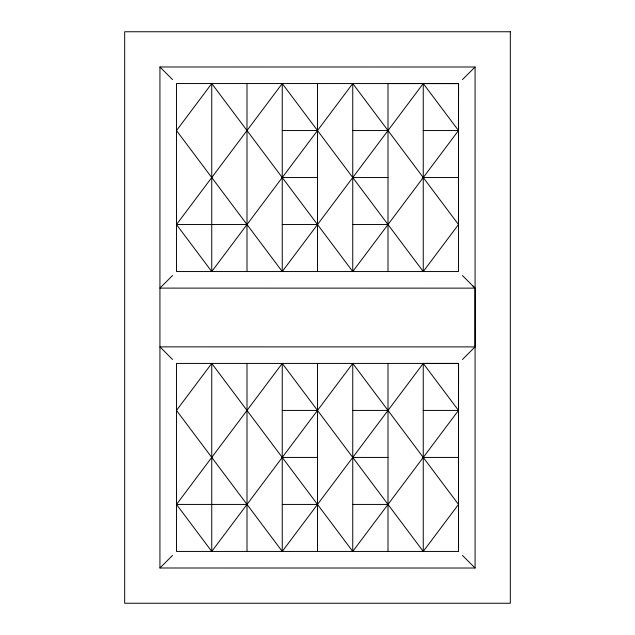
<?xml version="1.0" encoding="UTF-8"?>
<svg xmlns="http://www.w3.org/2000/svg" width="635" height="635" viewBox="0 0 635 635"><rect width="100%" height="100%" fill="white"/><g stroke="black" fill="none" stroke-linecap="round" stroke-linejoin="round"><path stroke-width="0.95" d="M458.549 177.546L458.502 224.544L423.251 271.55L282.25 83.542L176.498 224.544L211.749 271.55L352.75 83.542L458.502 224.544L458.502 83.542L388.001 83.542L388.001 271.55M458.51 363.458L423.251 363.426L282.25 551.434L176.498 410.424L211.749 363.426L352.75 551.434L458.502 410.424L458.502 363.426L176.498 363.426L176.498 551.434L458.486 551.442L458.549 363.474L458.502 504.428L423.251 551.434L282.25 363.426L176.498 504.428L211.749 551.434L352.75 363.426L458.502 504.428M458.486 551.442L458.549 457.43M462.478 359.481L475.067 346.885L475.091 288.139L472.71 285.798M211.749 83.542L176.498 130.548L282.25 271.55L423.251 83.542L458.51 83.574L176.498 83.542L176.498 271.55L458.486 271.558L458.549 83.59L458.502 130.548L352.75 271.55L211.749 83.542L211.749 271.55M475.067 67L475.091 568.023L159.933 568L159.933 66.985L475.067 67L462.478 79.597M172.53 275.519L159.933 288.115L475.091 288.139M159.933 568L172.53 555.403M282.25 130.548L317.5 130.548M352.75 130.548L388.001 130.548M423.251 130.548L458.502 130.548L423.251 83.542L423.251 271.55M282.25 177.546L317.5 177.546M352.75 177.546L388.001 177.546M423.251 177.546L458.533 177.546M176.498 224.544L246.999 224.544M282.25 224.544L317.5 224.544M352.75 224.544L388.001 224.544M475.067 346.893L159.933 346.869L172.53 359.458M282.25 410.424L317.5 410.424M352.75 410.424L388.001 410.424M423.251 410.424L458.502 410.424L423.251 363.426L423.251 551.434M282.25 457.43L317.5 457.43M352.75 457.43L388.001 457.43M423.251 457.43L458.533 457.43M176.498 504.428L246.999 504.428M282.25 504.428L317.5 504.428M352.75 504.428L388.001 504.428M462.447 555.411L475.091 568.023M159.933 66.985L172.53 79.573M462.447 275.526L473.829 286.917M388.001 363.426L388.001 551.434M352.75 83.542L352.75 271.55M352.75 363.426L352.75 551.434M317.5 83.542L317.5 271.55M317.5 363.426L317.5 551.434M282.25 83.542L282.25 271.55M282.25 363.426L282.25 551.434M246.999 83.542L246.999 271.55M246.999 363.426L246.999 551.434M211.749 363.426L211.749 551.434M510.318 31.75L124.682 31.75L124.682 603.25L510.318 603.25L510.318 31.75"/></g></svg>
